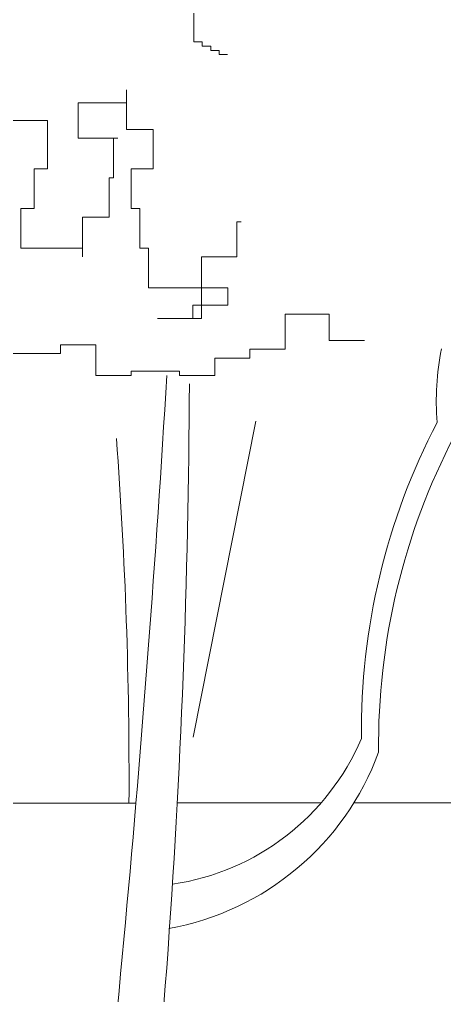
# Model space of a CAD drawing. Header units: millimetres. Extents: x 485872 to 486142, y -52344 to -52207.
# Drawn here: x 486120.7445 to 486120.8311, y -52316.3327 to -52316.1338 of the extents above; entities that cross this region are included whole.
import ezdxf

# ---------------------------------------------------------------- set-up
doc = ezdxf.new("R2010")
doc.units = ezdxf.units.MM
doc.header["$LTSCALE"] = 15
doc.layers.add('JJ2', color=3, linetype='Continuous')

# ---------------------------------------------------------------- blocks, each defined once
blk = doc.blocks.new('sf')
at = {"color": 84, "lineweight": 5}
for p, q in [((17886.92, 471584.63), (17886.92, 471571.48)), ((17886.92, 471571.48), (17883.63, 471571.48)), ((17883.63, 471571.48), (17883.63, 471569.84)), ((17880.34, 471568.2), (17877.05, 471568.2)), ((17877.05, 471568.2), (17877.05, 471566.56)), ((17883.63, 471569.84), (17880.34, 471569.84)), ((17880.34, 471569.84), (17880.34, 471568.2)), ((17877.05, 471566.56), (17873.77, 471566.56)), ((17913.02, 471552.86), (17913.02, 471537.46)), ((17913.02, 471547.72), (17913.02, 471552.86)), ((17931.86, 471547.72), (17913.02, 471547.72)), ((17931.86, 471534.04), (17931.86, 471547.72)), ((17957.54, 471540.88), (17943.84, 471540.88)), ((17943.84, 471540.88), (17943.84, 471522.06)), ((17913.02, 471537.46), (17902.75, 471537.46)), ((17902.75, 471537.46), (17902.75, 471522.06)), ((17918.16, 471534.04), (17916.45, 471534.04)), ((17916.45, 471534.04), (17931.86, 471534.04)), ((17918.16, 471518.64), (17918.16, 471534.04)), ((17902.75, 471522.06), (17911.31, 471522.06)), ((17911.31, 471522.06), (17911.31, 471506.67)), ((17943.84, 471522.06), (17948.98, 471522.06)), ((17948.98, 471522.06), (17948.98, 471506.67)), ((17919.87, 471518.64), (17918.16, 471518.64)), ((17919.87, 471503.25), (17919.87, 471518.64)), ((17911.31, 471506.67), (17907.89, 471506.67)), ((17907.89, 471506.67), (17907.89, 471491.27)), ((17948.98, 471506.67), (17954.11, 471506.67)), ((17954.11, 471506.67), (17954.11, 471491.27)), ((17930.14, 471503.25), (17919.87, 471503.25)), ((17930.14, 471487.85), (17930.14, 471503.25)), ((17870.22, 471501.53), (17868.51, 471501.53)), ((17870.22, 471487.85), (17870.22, 471501.53)), ((17904.46, 471491.27), (17904.46, 471475.87)), ((17907.89, 471491.27), (17904.46, 471491.27)), ((17954.11, 471491.27), (17930.14, 471491.27)), ((17930.14, 471491.27), (17930.14, 471487.85)), ((17883.92, 471487.85), (17870.22, 471487.85)), ((17883.92, 471463.9), (17883.92, 471487.85)), ((17904.46, 471475.87), (17873.64, 471475.87)), ((17873.64, 471475.87), (17873.64, 471469.03)), ((17873.64, 471469.03), (17887.34, 471469.03)), ((17887.34, 471469.03), (17887.34, 471463.9)), ((17834.27, 471455.35), (17834.27, 471465.61)), ((17834.27, 471465.61), (17851.39, 471465.61)), ((17851.39, 471465.61), (17851.39, 471451.92)), ((17901.04, 471463.9), (17883.92, 471463.9)), ((17887.34, 471463.9), (17901.04, 471463.9)), ((17820.57, 471455.35), (17834.27, 471455.35)), ((17925.01, 471453.63), (17938.7, 471453.63)), ((17925.01, 471441.66), (17925.01, 471453.63)), ((17938.7, 471453.63), (17938.7, 471450.21)), ((17851.39, 471451.92), (17865.08, 471451.92)), ((17865.08, 471451.92), (17865.08, 471448.5)), ((17938.7, 471450.21), (17966.1, 471450.21)), ((17865.08, 471448.5), (17878.78, 471448.5)), ((17878.78, 471448.5), (17878.78, 471441.66)), ((17878.78, 471441.66), (17892.48, 471441.66)), ((17892.48, 471441.66), (17892.48, 471443.37)), ((17892.48, 471443.37), (17911.31, 471443.37)), ((17911.31, 471443.37), (17911.31, 471441.66)), ((17911.31, 471441.66), (17925.01, 471441.66))]:
    blk.add_line(p, q, dxfattribs=at)
for centre, radius, start, end in [((17686.91, 471431.61), 105.71, 355.5901, 11.157), ((17561.99, 471303.34), 259.76, 359.3698, 27.5487)]:
    blk.add_arc(centre, radius, start, end, dxfattribs=at)
at = {"color": 43, "lineweight": 5}
for centre, radius, start, end in [((24701.72, 471849.47), 6816.53, 183.430024, 187.017115), ((21170.44, 471452.35), 3281.85, 180.24354, 188.18021), ((17909.04, 471337.67), 94.89, 203.0672, 261.6209), ((17915.6, 471331.96), 107.08, 200.1112, 259.8206)]:
    blk.add_arc(centre, radius, start, end, dxfattribs=at)
at = {"lineweight": 5}
blk.add_arc((17555.3, 471298), 259.76, 359.3698, 27.5487, dxfattribs=at)
blk = doc.blocks.new('elevation sofa')
at = {"layer": 'JJ2', "color": 4, "lineweight": 5}
for p, q in [((715868.53, -15178.42), (715881.29, -15242.81)), ((715754.83, -15256.22), (715848.55, -15256.23)), ((715855.24, -15256.23), (715884.54, -15256.23)), ((715892.95, -15256.24), (715965.53, -15256.24))]:
    blk.add_line(p, q, dxfattribs=at)
at = {"layer": 'JJ2', "color": 137, "lineweight": 5}
blk.add_arc((716838.5, -15251.54), 944.15, 175.77054, 180.28478, dxfattribs=at)

msp = doc.modelspace()

# ---------------------------------------------------------------- block references
at = {"lineweight": 5, "xscale": -0.0005240255359560251, "yscale": 0.0005240255359560251, "zscale": 0.0005240255359560251}
msp.add_blockref('sf', (486130.1532, -52563.25383), dxfattribs=at)
at = {"linetype": 'Continuous', "lineweight": 13, "xscale": -0.001, "yscale": 0.001, "zscale": 0.001}
msp.add_blockref('elevation sofa', (486836.66116, -52301.03726), dxfattribs=at)

doc.saveas('drawing.dxf')
